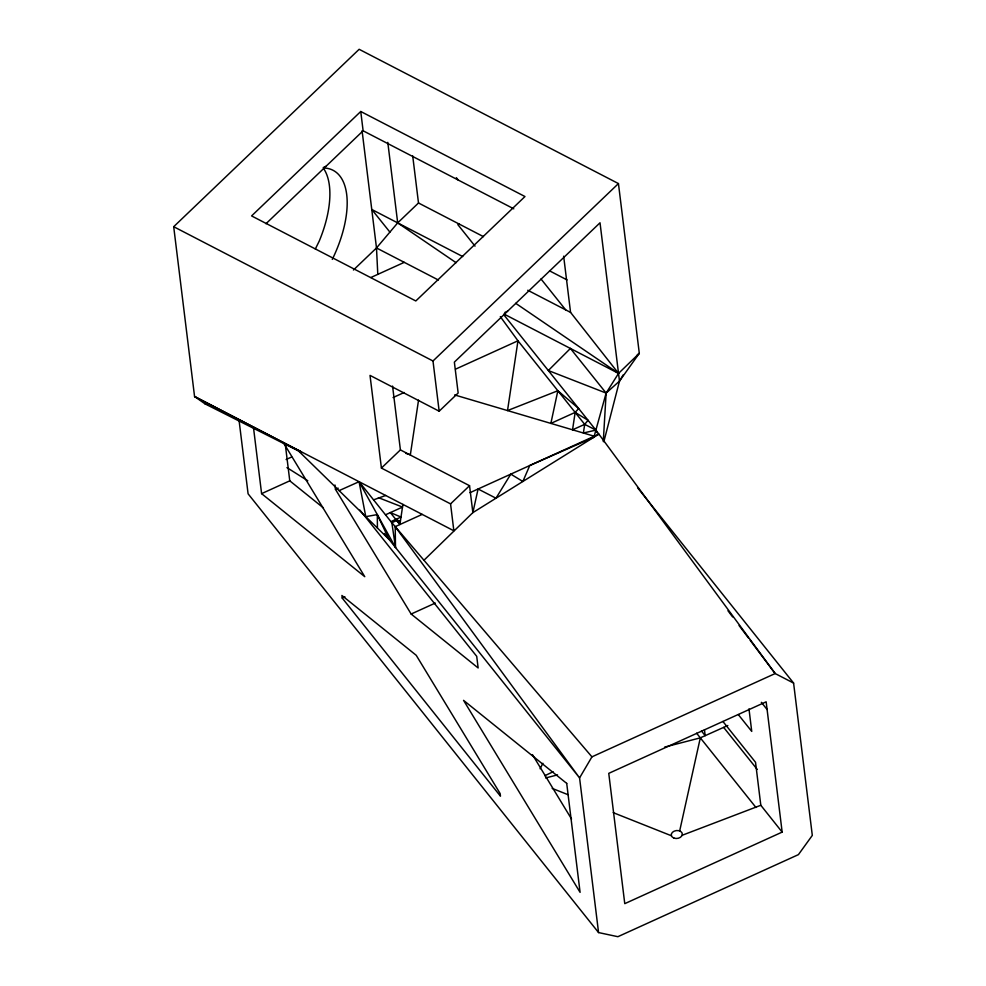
<?xml version="1.0" encoding="UTF-8"?>
<svg xmlns="http://www.w3.org/2000/svg" width="986" height="986" viewBox="0 0 986 986"><rect width="100%" height="100%" fill="white"/><g stroke="black" fill="none" stroke-linecap="round" stroke-linejoin="round"><path stroke-width="1.48" d="M603.284 441.568L606.131 393.081L618.53 373.398L639.298 353.296L618.444 183.581L359.15 49.3L173.696 226.706L194.562 396.508L205.088 403.903L301.827 452.623M402.904 504.413L399.897 524.527L395.201 526.66L395.509 547.476L359.064 481.698L339.122 490.621M418.545 400.106L410.361 454.731L405.949 453.424M500.309 316.629L517.97 340.799L575.158 412.394L588.05 420.282L584.698 424.35L583.379 433.014L595.889 430.093L606.131 393.081L619.479 381.126L639.298 353.296L637.215 354.997M557.854 390.739L550.866 423.401L575.158 412.394L578.683 408.537L557.854 390.739L507.519 410.583L517.97 340.799L455.52 369.171M679.674 830.927L700.319 737.848L696.609 733.19M603.863 441.642L619.479 381.126L623.251 374.803M423.931 560.282L472.861 512.621L593.745 437.316L594.213 436.219L595.889 430.093L503.624 314.546M315.335 249.002L319.193 241.188A83.416 40.364 -62.6 0 0 323.556 168.446M540.082 768.772L542.892 763.312M793.594 683.076L775.169 673.549L591.933 756.854L579.571 777.905L598.564 932.571L617.877 936.7L798.426 854.628L812.304 835.413L793.594 683.076L637.56 487.737M353.432 270.016L376.492 247.954L397.691 222.885L418.495 202.98L412.703 155.887M360.753 111.492L251.59 215.922L415.809 300.964L524.971 196.534L360.753 111.492L363.119 130.793L265.974 223.736M300.545 451.502L194.562 396.508L453.856 530.788L450.553 503.883L381.409 468.067L370.021 375.383L439.164 411.199L432.99 360.987L618.444 183.581M439.164 411.199L458.157 393.02L454.361 362.121L600.018 222.787L619.479 381.126M381.409 468.067L400.402 449.899L392.564 386.081M450.553 503.883L469.546 485.704L400.402 449.899M398.295 522.518L400.365 521.397L395.805 519.412L390.357 512.597L385.501 514.803M544.802 775.735L553.097 771.742M459.143 224.032L457.849 224.623L475.03 246.13M323.223 167.571L326.009 166.301M370.909 277.497L404.26 262.35M504.82 312.463L507.605 311.194M393.057 397.543L404.161 392.502M286.113 459.525L291.683 456.986M253.427 427.061L261.598 493.641L289.773 480.835L323.371 507.876M359.902 510.058L476.719 656.343L478.136 667.953L411.15 614.031L335.474 489.364L338.161 488.144M373.571 499.865L385.674 495.477M299.867 451.058L297.205 449.665L389.076 539.428L377.293 514.593L365.781 516.664L359.064 481.698L390.949 521.619L401.019 517.046L390.357 512.597L402.51 507.075L378.439 497.659M422.181 514.396L399.897 524.527L395.805 519.412L399.33 521.964L396.692 520.522L391.836 522.728L395.509 547.476M469.965 492.68L598.884 434.136L775.169 673.549L750.186 640.321M342.241 598.095L341.92 595.482L416.215 655.296L500.149 793.57L500.469 796.183L342.241 598.095L344.94 596.863M411.15 614.031L435.307 603.062M664.626 747.105L700.319 737.848L727.828 725.511M682.127 835.302L760.81 805.279L755.535 762.301L722.923 721.469M782.157 832.098L624.767 903.657L608.756 773.357L766.147 701.81L782.157 832.098L760.81 805.279M584.698 424.35L572.546 429.81L575.158 412.394L584.698 424.35L595.889 430.093L598.884 434.136L593.745 437.316L529.765 465.503L522.851 481.488L510.797 474.13L495.983 498.213L478.087 488.994L472.861 512.621L469.546 485.704M545.628 777.979L557.534 774.885M205.088 403.903L208.071 404.383M454.62 394.93L594.213 436.219M552.185 788.393L567.8 794.605M613.218 812.649L671.417 835.771M363.119 130.793L513.792 208.822M418.495 202.98L483.423 236.615M549.535 270.842L567.073 279.925M462.717 256.557L371.759 209.463L389.901 232.104M527.756 290.241L570.561 312.402L618.53 373.398L504.019 314.053M362.084 130.756L376.492 247.954L438.388 280.024M173.696 226.706L432.99 360.987M286.951 467.623L307.78 480.761M456.074 262.683L397.691 222.885L387.794 142.354M515.727 303.331L618.53 373.398M261.598 493.641L364.771 576.687L283.352 442.554M390.949 521.619L591.933 756.854M541.006 278.976L565.693 309.887M456.333 177.677L458.231 180.056M761.34 702.315L767.108 709.526M738.317 714.591L751.739 731.402L748.978 708.872M723.662 727.409L757.236 769.425M700.319 737.848L755.954 807.485M384.306 533.451L579.571 777.905L395.201 526.66M598.564 932.571L248.09 493.813L239.154 421.071M701.465 730.983L705.175 735.63L704.448 729.702M727.988 610.778L732.61 616.928M739.093 625.543L748.337 637.856M532.44 754.623L571.547 819.058M595.889 430.093L597.196 432.731M563.647 256.187L570.561 312.402M334.944 484.989L335.474 489.364M285.311 444.526L289.773 480.835M376.492 247.954L377.798 274.367M377.293 514.593L377.428 528.04M323.618 168.002A83.416 40.364 -62.6 0 1 332.294 259.38M570.413 348.452L548.327 370.526L606.131 393.081L570.413 348.452M566.716 783.402L463.556 700.356L580.088 892.355L566.716 783.402M673.931 838.088A5.559 3.969 -7 0 0 682.337 834.255A5.559 3.969 -7 0 0 674.141 831.173A5.559 3.969 -7 0 0 673.931 838.088"/></g></svg>
